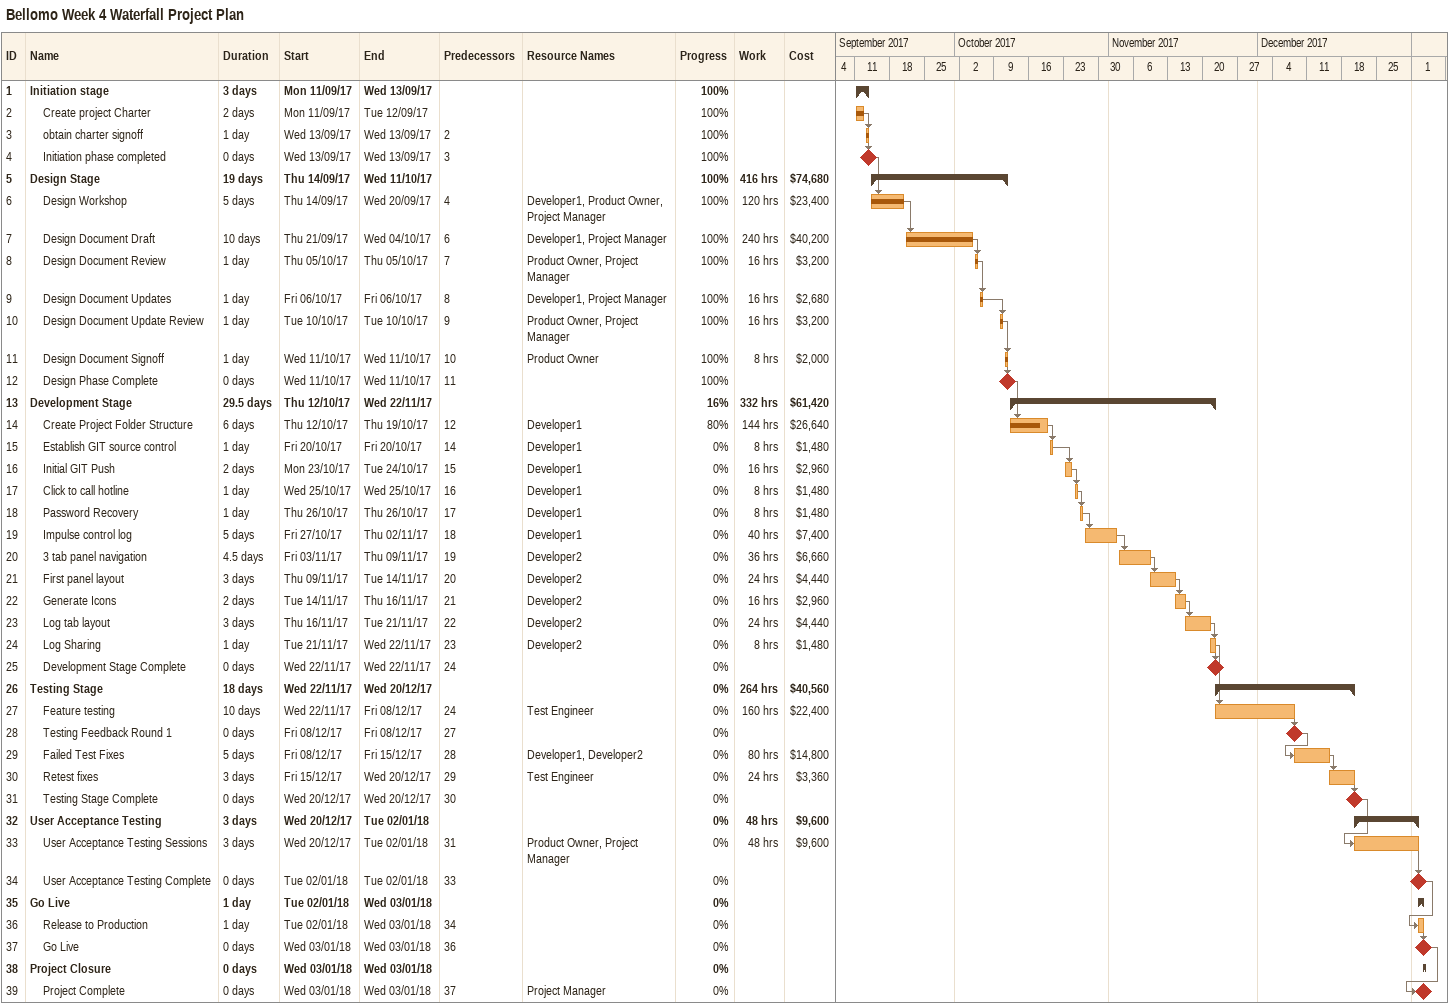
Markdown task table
Bellomo Week 4 Waterfall Project Plan

| ID | Level | Task | Duration | Start | Finish | Predecessors | Resources | % complete | Work (h) | Cost ($) |
|---|---|---|---|---|---|---|---|---|---|---|
| 1 | 1 | **Initiation stage** | 3d | 2017-09-11 | 2017-09-13 |  |  | 100 |  |  |
| 2 | 2 | Create project Charter | 2d | 2017-09-11 | 2017-09-12 |  |  | 100 |  |  |
| 3 | 2 | obtain charter signoff | 1d | 2017-09-13 | 2017-09-13 | 2 |  | 100 |  |  |
| 4 | 2 | Initiation phase completed | 0d | 2017-09-13 | 2017-09-13 | 3 |  | 100 |  |  |
| 5 | 1 | **Design Stage** | 19d | 2017-09-14 | 2017-10-11 |  |  | 100 | 416 | 74680 |
| 6 | 2 | Design Workshop | 5d | 2017-09-14 | 2017-09-20 | 4 | Developer1, Product Owner, Project Manager | 100 | 120 | 23400 |
| 7 | 2 | Design Document Draft | 10d | 2017-09-21 | 2017-10-04 | 6 | Developer1, Project Manager | 100 | 240 | 40200 |
| 8 | 2 | Design Document Review | 1d | 2017-10-05 | 2017-10-05 | 7 | Product Owner, Project Manager | 100 | 16 | 3200 |
| 9 | 2 | Design Document Updates | 1d | 2017-10-06 | 2017-10-06 | 8 | Developer1, Project Manager | 100 | 16 | 2680 |
| 10 | 2 | Design Document Update Review | 1d | 2017-10-10 | 2017-10-10 | 9 | Product Owner, Project Manager | 100 | 16 | 3200 |
| 11 | 2 | Design Document Signoff | 1d | 2017-10-11 | 2017-10-11 | 10 | Product Owner | 100 | 8 | 2000 |
| 12 | 2 | Design Phase Complete | 0d | 2017-10-11 | 2017-10-11 | 11 |  | 100 |  |  |
| 13 | 1 | **Development Stage** | 29.5d | 2017-10-12 | 2017-11-22 |  |  | 16 | 332 | 61420 |
| 14 | 2 | Create Project Folder Structure | 6d | 2017-10-12 | 2017-10-19 | 12 | Developer1 | 80 | 144 | 26640 |
| 15 | 2 | Establish GIT source control | 1d | 2017-10-20 | 2017-10-20 | 14 | Developer1 | 0 | 8 | 1480 |
| 16 | 2 | Initial GIT Push | 2d | 2017-10-23 | 2017-10-24 | 15 | Developer1 | 0 | 16 | 2960 |
| 17 | 2 | Click to call hotline | 1d | 2017-10-25 | 2017-10-25 | 16 | Developer1 | 0 | 8 | 1480 |
| 18 | 2 | Password Recovery | 1d | 2017-10-26 | 2017-10-26 | 17 | Developer1 | 0 | 8 | 1480 |
| 19 | 2 | Impulse control log | 5d | 2017-10-27 | 2017-11-02 | 18 | Developer1 | 0 | 40 | 7400 |
| 20 | 2 | 3 tab panel navigation | 4.5d | 2017-11-03 | 2017-11-09 | 19 | Developer2 | 0 | 36 | 6660 |
| 21 | 2 | First panel layout | 3d | 2017-11-09 | 2017-11-14 | 20 | Developer2 | 0 | 24 | 4440 |
| 22 | 2 | Generate Icons | 2d | 2017-11-14 | 2017-11-16 | 21 | Developer2 | 0 | 16 | 2960 |
| 23 | 2 | Log tab layout | 3d | 2017-11-16 | 2017-11-21 | 22 | Developer2 | 0 | 24 | 4440 |
| 24 | 2 | Log Sharing | 1d | 2017-11-21 | 2017-11-22 | 23 | Developer2 | 0 | 8 | 1480 |
| 25 | 2 | Development Stage Complete | 0d | 2017-11-22 | 2017-11-22 | 24 |  | 0 |  |  |
| 26 | 1 | **Testing Stage** | 18d | 2017-11-22 | 2017-12-20 |  |  | 0 | 264 | 40560 |
| 27 | 2 | Feature testing | 10d | 2017-11-22 | 2017-12-08 | 24 | Test Engineer | 0 | 160 | 22400 |
| 28 | 2 | Testing Feedback Round 1 | 0d | 2017-12-08 | 2017-12-08 | 27 |  | 0 |  |  |
| 29 | 2 | Failed Test Fixes | 5d | 2017-12-08 | 2017-12-15 | 28 | Developer1, Developer2 | 0 | 80 | 14800 |
| 30 | 2 | Retest fixes | 3d | 2017-12-15 | 2017-12-20 | 29 | Test Engineer | 0 | 24 | 3360 |
| 31 | 2 | Testing Stage Complete | 0d | 2017-12-20 | 2017-12-20 | 30 |  | 0 |  |  |
| 32 | 1 | **User Acceptance Testing** | 3d | 2017-12-20 | 2018-01-02 |  |  | 0 | 48 | 9600 |
| 33 | 2 | User Acceptance Testing Sessions | 3d | 2017-12-20 | 2018-01-02 | 31 | Product Owner, Project Manager | 0 | 48 | 9600 |
| 34 | 2 | User Acceptance Testing Complete | 0d | 2018-01-02 | 2018-01-02 | 33 |  | 0 |  |  |
| 35 | 1 | **Go Live** | 1d | 2018-01-02 | 2018-01-03 |  |  | 0 |  |  |
| 36 | 2 | Release to Production | 1d | 2018-01-02 | 2018-01-03 | 34 |  | 0 |  |  |
| 37 | 2 | Go Live | 0d | 2018-01-03 | 2018-01-03 | 36 |  | 0 |  |  |
| 38 | 1 | **Project Closure** | 0d | 2018-01-03 | 2018-01-03 |  |  | 0 |  |  |
| 39 | 2 | Project Complete | 0d | 2018-01-03 | 2018-01-03 | 37 | Project Manager | 0 |  |  |
